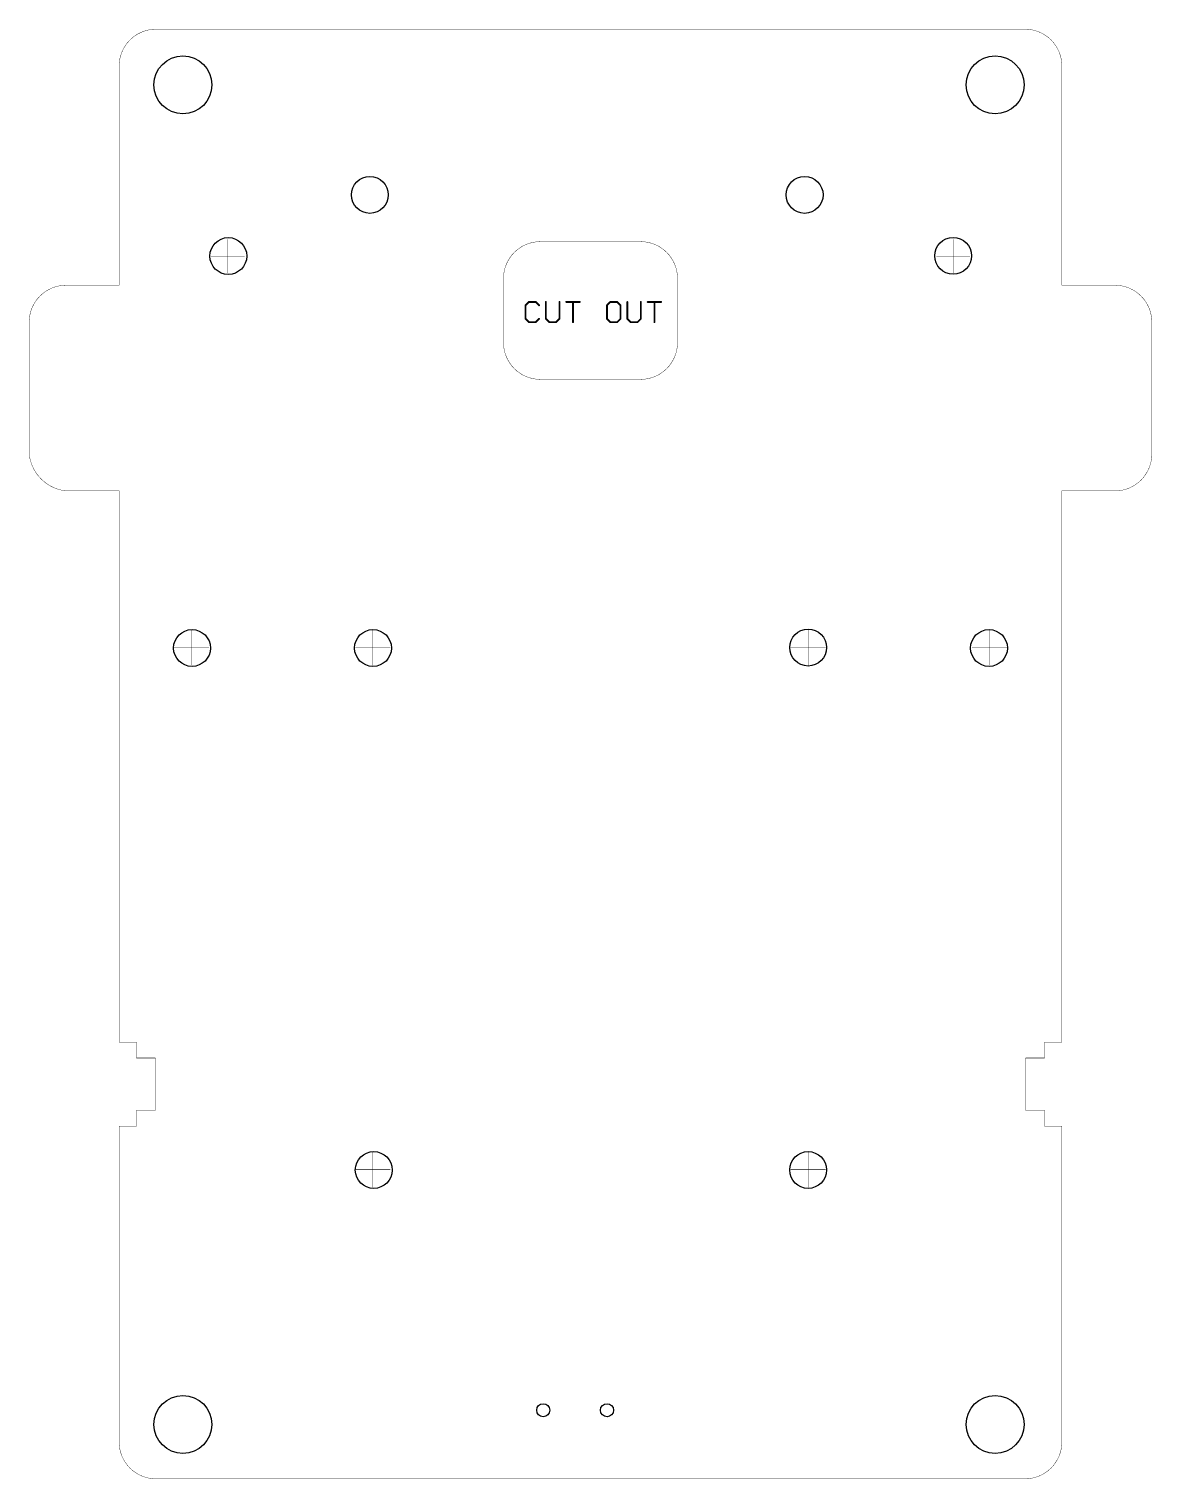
# Model space of a CAD drawing. Extents: x 1.4 to 78.8, y 3.9 to 103.9.
import ezdxf

# ---------------------------------------------------------------- set-up
doc = ezdxf.new("R2010")
doc.units = 0
doc.layers.add('20', color=7, linetype='CONTINUOUS')

msp = doc.modelspace()

# ---------------------------------------------------------------- linework, layer by layer
at = {"layer": '20'}
for points, const_width in [([(10.1412, 103.8386, 0.4142), (7.6012, 101.2828)], 0.025), ([(10.1412, 103.8449, 1), (10.1412, 103.8324)], 0.0125), ([(10.1412, 103.8324, 1), (10.1412, 103.8449)], 0.0125), ([(72.6014, 101.2986, 0.4142), (70.0614, 103.8386)], 0.025), ([(70.0614, 103.8449, 1), (70.0614, 103.8324)], 0.0125), ([(70.0614, 103.8324, 1), (70.0614, 103.8449)], 0.0125), ([(7.6074, 101.2828, 1), (7.5949, 101.2828)], 0.0125), ([(7.5949, 101.2828, 1), (7.6074, 101.2828)], 0.0125), ([(72.6076, 101.2986, 1), (72.5951, 101.2986)], 0.0125), ([(72.5951, 101.2986, 1), (72.6076, 101.2986)], 0.0125), ([(15.1078, 89.3381, 1), (15.0953, 89.3381)], 0.0125), ([(36.6411, 89.1884, 0.4142), (34.1011, 86.6484)], 0.025), ([(36.6411, 89.1946, 1), (36.6411, 89.1821)], 0.0125), ([(36.6411, 89.1821, 1), (36.6411, 89.1946)], 0.0125), ([(46.1013, 86.6484, 0.4142), (43.5613, 89.1884)], 0.025), ([(43.5613, 89.1946, 1), (43.5613, 89.1821)], 0.0125), ([(43.5613, 89.1821, 1), (43.5613, 89.1946)], 0.0125), ([(65.1074, 89.3381, 1), (65.0949, 89.3381)], 0.0125), ([(13.9515, 88.1944, 1), (13.9515, 88.1819)], 0.0125), ([(16.2515, 88.1819, 1), (16.2515, 88.1944)], 0.0125), ([(63.9512, 88.1944, 1), (63.9512, 88.1819)], 0.0125), ([(66.2512, 88.1819, 1), (66.2512, 88.1944)], 0.0125), ([(15.0953, 87.0381, 1), (15.1078, 87.0381)], 0.0125), ([(65.0949, 87.0381, 1), (65.1074, 87.0381)], 0.0125), ([(3.9415, 86.18, 0.4142), (1.4016, 83.64)], 0.025), ([(3.9415, 86.1862, 1), (3.9415, 86.1737)], 0.0125), ([(3.9415, 86.1737, 1), (3.9415, 86.1862)], 0.0125), ([(7.5953, 86.1801, 1), (7.6078, 86.1801)], 0.0125), ([(7.6015, 86.1739, 1), (7.6015, 86.1864)], 0.0125), ([(34.1074, 86.6484, 1), (34.0949, 86.6484)], 0.0125), ([(34.0949, 86.6484, 1), (34.1074, 86.6484)], 0.0125), ([(46.1076, 86.6484, 1), (46.0951, 86.6484)], 0.0125), ([(46.0951, 86.6484, 1), (46.1076, 86.6484)], 0.0125), ([(72.6014, 86.1864, 1), (72.6014, 86.1739)], 0.0125), ([(72.5951, 86.1801, 1), (72.6076, 86.1801)], 0.0125), ([(78.8011, 83.6401, 0.4142), (76.2611, 86.1801)], 0.025), ([(76.2611, 86.1864, 1), (76.2611, 86.1739)], 0.0125), ([(76.2611, 86.1739, 1), (76.2611, 86.1864)], 0.0125), ([(35.8565, 85.0594, 1), (35.8565, 84.9959)], 0.0635), ([(35.879, 85.0052, 1), (35.8341, 85.0501)], 0.0635), ([(36.345, 85.0501, 1), (36.3001, 85.0052)], 0.0635), ([(36.3226, 84.9959, 1), (36.3226, 85.0594)], 0.0635), ([(37.0585, 85.0277, 1), (36.995, 85.0277)], 0.0635), ([(37.9907, 85.0277, 1), (37.9272, 85.0277)], 0.0635), ([(38.4301, 85.0594, 1), (38.4301, 84.9959)], 0.0635), ([(38.9279, 85.0277, 1), (38.8644, 85.0277)], 0.0635), ([(39.3622, 84.9959, 1), (39.3622, 85.0594)], 0.0635), ([(41.4696, 85.0594, 1), (41.4696, 84.9959)], 0.0635), ([(41.4921, 85.0052, 1), (41.4472, 85.0501)], 0.0635), ([(41.9582, 85.0501, 1), (41.9133, 85.0052)], 0.0635), ([(41.9357, 84.9959, 1), (41.9357, 85.0594)], 0.0635), ([(42.6716, 85.0277, 1), (42.6081, 85.0277)], 0.0635), ([(43.6038, 85.0277, 1), (43.5403, 85.0277)], 0.0635), ([(44.0432, 85.0594, 1), (44.0432, 84.9959)], 0.0635), ([(44.541, 85.0277, 1), (44.4775, 85.0277)], 0.0635), ([(44.9753, 84.9959, 1), (44.9753, 85.0594)], 0.0635), ([(35.6553, 84.7947, 1), (35.5917, 84.7947)], 0.0635), ([(35.601, 84.8171, 1), (35.646, 84.7722)], 0.0635), ([(36.5332, 84.7722, 1), (36.5781, 84.8171)], 0.0635), ([(41.2684, 84.7947, 1), (41.2049, 84.7947)], 0.0635), ([(41.2142, 84.8171, 1), (41.2591, 84.7722)], 0.0635), ([(42.2005, 84.7947, 1), (42.137, 84.7947)], 0.0635), ([(42.1463, 84.7722, 1), (42.1912, 84.8171)], 0.0635), ([(1.4078, 83.64, 1), (1.3953, 83.64)], 0.0125), ([(1.3953, 83.64, 1), (1.4078, 83.64)], 0.0125), ([(35.646, 83.885, 1), (35.601, 83.8401)], 0.0635), ([(35.5917, 83.8625, 1), (35.6553, 83.8625)], 0.0635), ([(35.8565, 83.6613, 1), (35.8565, 83.5978)], 0.0635), ([(35.8341, 83.607, 1), (35.879, 83.652)], 0.0635), ([(36.3001, 83.652, 1), (36.345, 83.607)], 0.0635), ([(36.3226, 83.5978, 1), (36.3226, 83.6613)], 0.0635), ([(36.5781, 83.8401, 1), (36.5332, 83.885)], 0.0635), ([(36.995, 83.8625, 1), (37.0585, 83.8625)], 0.0635), ([(37.0492, 83.885, 1), (37.0043, 83.8401)], 0.0635), ([(37.2598, 83.6613, 1), (37.2598, 83.5978)], 0.0635), ([(37.2374, 83.607, 1), (37.2823, 83.652)], 0.0635), ([(37.7034, 83.652, 1), (37.7483, 83.607)], 0.0635), ([(37.7259, 83.5978, 1), (37.7259, 83.6613)], 0.0635), ([(37.9272, 83.8625, 1), (37.9907, 83.8625)], 0.0635), ([(37.9814, 83.8401, 1), (37.9365, 83.885)], 0.0635), ([(38.8644, 83.6295, 1), (38.9279, 83.6295)], 0.0635), ([(41.2049, 83.8625, 1), (41.2684, 83.8625)], 0.0635), ([(41.2591, 83.885, 1), (41.2142, 83.8401)], 0.0635), ([(41.4696, 83.6613, 1), (41.4696, 83.5978)], 0.0635), ([(41.4472, 83.607, 1), (41.4921, 83.652)], 0.0635), ([(41.9133, 83.652, 1), (41.9582, 83.607)], 0.0635), ([(41.9357, 83.5978, 1), (41.9357, 83.6613)], 0.0635), ([(42.137, 83.8625, 1), (42.2005, 83.8625)], 0.0635), ([(42.1912, 83.8401, 1), (42.1463, 83.885)], 0.0635), ([(42.6081, 83.8625, 1), (42.6716, 83.8625)], 0.0635), ([(42.6623, 83.885, 1), (42.6174, 83.8401)], 0.0635), ([(42.8729, 83.6613, 1), (42.8729, 83.5978)], 0.0635), ([(42.8505, 83.607, 1), (42.8954, 83.652)], 0.0635), ([(43.3165, 83.652, 1), (43.3614, 83.607)], 0.0635), ([(43.339, 83.5978, 1), (43.339, 83.6613)], 0.0635), ([(43.5403, 83.8625, 1), (43.6038, 83.8625)], 0.0635), ([(43.5945, 83.8401, 1), (43.5496, 83.885)], 0.0635), ([(44.4775, 83.6295, 1), (44.541, 83.6295)], 0.0635), ([(78.8073, 83.6401, 1), (78.7949, 83.6401)], 0.0125), ([(78.7949, 83.6401, 1), (78.8073, 83.6401)], 0.0125), ([(34.1011, 82.2279, 0.4142), (36.6411, 79.6879)], 0.025), ([(34.1074, 82.2279, 1), (34.0949, 82.2279)], 0.0125), ([(34.0949, 82.2279, 1), (34.1074, 82.2279)], 0.0125), ([(43.5613, 79.6879, 0.4142), (46.1013, 82.2279)], 0.025), ([(46.1076, 82.2279, 1), (46.0951, 82.2279)], 0.0125), ([(46.0951, 82.2279, 1), (46.1076, 82.2279)], 0.0125), ([(36.6411, 79.6942, 1), (36.6411, 79.6817)], 0.0125), ([(36.6411, 79.6817, 1), (36.6411, 79.6942)], 0.0125), ([(43.5613, 79.6942, 1), (43.5613, 79.6817)], 0.0125), ([(43.5613, 79.6817, 1), (43.5613, 79.6942)], 0.0125), ([(1.3953, 74.5365, 1), (1.4078, 74.5365)], 0.0125), ([(1.4016, 74.5365, 0.352), (3.9416, 71.9965)], 0.025), ([(1.4078, 74.5372, 1), (1.3954, 74.5358)], 0.0125), ([(76.2611, 71.9962, 0.4142), (78.8011, 74.5362)], 0.025), ([(78.8073, 74.5362, 1), (78.7949, 74.5362)], 0.0125), ([(78.7949, 74.5362, 1), (78.8073, 74.5362)], 0.0125), ([(3.9416, 72.0027, 1), (3.9416, 71.9902)], 0.0125), ([(3.9409, 71.9903, 1), (3.9423, 72.0027)], 0.0125), ([(7.6078, 71.9965, 1), (7.5953, 71.9965)], 0.0125), ([(7.6016, 71.9902, 1), (7.6015, 72.0027)], 0.0125), ([(72.6011, 72.0025, 1), (72.6011, 71.99)], 0.0125), ([(72.6074, 71.9962, 1), (72.5949, 71.9962)], 0.0125), ([(76.2611, 72.0025, 1), (76.2611, 71.99)], 0.0125), ([(76.2611, 71.99, 1), (76.2611, 72.0025)], 0.0125), ([(12.6078, 62.3883, 1), (12.5953, 62.3883)], 0.0125), ([(25.1077, 62.3883, 1), (25.0952, 62.3883)], 0.0125), ([(55.1075, 62.3883, 1), (55.095, 62.3883)], 0.0125), ([(67.6074, 62.3883, 1), (67.5949, 62.3883)], 0.0125), ([(11.4015, 61.1946, 1), (11.4015, 61.1821)], 0.0125), ([(13.8015, 61.1821, 1), (13.8015, 61.1946)], 0.0125), ([(23.9015, 61.1946, 1), (23.9015, 61.1821)], 0.0125), ([(26.3014, 61.1821, 1), (26.3014, 61.1946)], 0.0125), ([(53.9013, 61.1946, 1), (53.9013, 61.1821)], 0.0125), ([(56.3012, 61.1821, 1), (56.3012, 61.1946)], 0.0125), ([(66.4012, 61.1946, 1), (66.4012, 61.1821)], 0.0125), ([(68.8012, 61.1821, 1), (68.8012, 61.1946)], 0.0125), ([(12.5953, 59.9883, 1), (12.6078, 59.9883)], 0.0125), ([(25.0952, 59.9883, 1), (25.1077, 59.9883)], 0.0125), ([(55.095, 59.9883, 1), (55.1075, 59.9883)], 0.0125), ([(67.5949, 59.9883, 1), (67.6074, 59.9883)], 0.0125), ([(7.6018, 33.9947, 1), (7.6018, 33.9822)], 0.0125), ([(8.8076, 33.9885, 1), (8.7951, 33.9885)], 0.0125), ([(8.8013, 33.9822, 1), (8.8013, 33.9947)], 0.0125), ([(71.4012, 33.9947, 1), (71.4012, 33.9822)], 0.0125), ([(71.4074, 33.9885, 1), (71.3949, 33.9885)], 0.0125), ([(72.6011, 33.9822, 1), (72.6011, 33.9947)], 0.0125), ([(7.5956, 33.9885, 1), (7.608, 33.9885)], 0.0125), ([(72.5949, 33.9885, 1), (72.6074, 33.9885)], 0.0125), ([(8.8013, 32.8947, 1), (8.8013, 32.8822)], 0.0125), ([(8.7951, 32.8885, 1), (8.8076, 32.8885)], 0.0125), ([(10.1078, 32.8882, 1), (10.0953, 32.8882)], 0.0125), ([(10.1015, 32.882, 1), (10.1015, 32.8945)], 0.0125), ([(70.1012, 32.8947, 1), (70.1012, 32.8822)], 0.0125), ([(70.1074, 32.8885, 1), (70.0949, 32.8885)], 0.0125), ([(71.3949, 32.8885, 1), (71.4074, 32.8885)], 0.0125), ([(71.4012, 32.8822, 1), (71.4012, 32.8947)], 0.0125), ([(8.8078, 29.2883, 1), (8.7953, 29.2883)], 0.0125), ([(8.8015, 29.2945, 1), (8.8016, 29.282)], 0.0125), ([(10.0955, 29.2885, 1), (10.108, 29.2885)], 0.0125), ([(10.1018, 29.2823, 1), (10.1018, 29.2947)], 0.0125), ([(70.1012, 29.2948, 1), (70.1012, 29.2823)], 0.0125), ([(70.0949, 29.2885, 1), (70.1074, 29.2885)], 0.0125), ([(71.4074, 29.2885, 1), (71.3949, 29.2885)], 0.0125), ([(71.4012, 29.2823, 1), (71.4012, 29.2948)], 0.0125), ([(7.6018, 28.1948, 1), (7.6018, 28.1823)], 0.0125), ([(7.608, 28.1885, 1), (7.5956, 28.1885)], 0.0125), ([(8.7951, 28.1885, 1), (8.8075, 28.1885)], 0.0125), ([(8.8013, 28.1823, 1), (8.8013, 28.1948)], 0.0125), ([(71.4011, 28.1945, 1), (71.4012, 28.182)], 0.0125), ([(71.3949, 28.1883, 1), (71.4074, 28.1883)], 0.0125), ([(72.6071, 28.1885, 1), (72.5946, 28.1885)], 0.0125), ([(72.6009, 28.1823, 1), (72.6009, 28.1948)], 0.0125), ([(25.1077, 26.3885, 1), (25.0952, 26.3885)], 0.0125), ([(55.1075, 26.3885, 1), (55.095, 26.3885)], 0.0125), ([(23.9015, 25.1948, 1), (23.9015, 25.1823)], 0.0125), ([(26.3014, 25.1823, 1), (26.3014, 25.1948)], 0.0125), ([(53.9013, 25.1948, 1), (53.9013, 25.1823)], 0.0125), ([(56.3012, 25.1823, 1), (56.3012, 25.1948)], 0.0125), ([(25.0952, 23.9885, 1), (25.1077, 23.9885)], 0.0125), ([(55.095, 23.9885, 1), (55.1075, 23.9885)], 0.0125), ([(7.6012, 6.4032, 0.4136), (10.1412, 3.8684)], 0.025), ([(7.6075, 6.4032, 1), (7.595, 6.4032)], 0.0125), ([(7.595, 6.4032, 1), (7.6075, 6.4032)], 0.0125), ([(70.0609, 3.8684, 0.4142), (72.6009, 6.4084)], 0.025), ([(72.6071, 6.4084, 1), (72.5946, 6.4084)], 0.0125), ([(72.5946, 6.4084, 1), (72.6071, 6.4084)], 0.0125), ([(10.1412, 3.8746, 1), (10.1412, 3.8621)], 0.0125), ([(10.1412, 3.8621, 1), (10.1412, 3.8746)], 0.0125), ([(70.0609, 3.8746, 1), (70.0609, 3.8621)], 0.0125), ([(70.0609, 3.8621, 1), (70.0609, 3.8746)], 0.0125)]:
    msp.add_lwpolyline(points, format="xyb", dxfattribs=dict(at, const_width=const_width))
for points, const_width in [([(10.1412, 103.8386), (70.0614, 103.8386)], 0.025), ([(7.6015, 86.1801), (7.6012, 101.2828)], 0.025), ([(72.6014, 101.2986), (72.6014, 86.1801)], 0.025), ([(15.1015, 89.3381), (15.1015, 87.0381)], 0.025), ([(36.6411, 89.1884), (43.5613, 89.1884)], 0.025), ([(65.1012, 89.3381), (65.1012, 87.0381)], 0.025), ([(13.9515, 88.1881), (16.2515, 88.1881)], 0.025), ([(63.9512, 88.1881), (66.2512, 88.1881)], 0.025), ([(3.9415, 86.18), (7.6015, 86.1801)], 0.025), ([(34.1011, 82.2279), (34.1011, 86.6484)], 0.025), ([(46.1013, 86.6484), (46.1013, 82.2279)], 0.025), ([(72.6014, 86.1801), (76.2611, 86.1801)], 0.025), ([(35.8565, 85.0277), (35.6235, 84.7947)], 0.127), ([(36.3226, 85.0277), (35.8565, 85.0277)], 0.127), ([(36.5556, 84.7947), (36.3226, 85.0277)], 0.127), ([(37.0268, 85.0277), (37.0268, 83.8625)], 0.127), ([(37.9589, 83.8625), (37.9589, 85.0277)], 0.127), ([(38.4301, 85.0277), (39.3622, 85.0277)], 0.127), ([(38.8961, 83.6295), (38.8961, 85.0277)], 0.127), ([(41.4696, 85.0277), (41.2366, 84.7947)], 0.127), ([(41.9357, 85.0277), (41.4696, 85.0277)], 0.127), ([(42.1687, 84.7947), (41.9357, 85.0277)], 0.127), ([(42.6399, 85.0277), (42.6399, 83.8625)], 0.127), ([(43.572, 83.8625), (43.572, 85.0277)], 0.127), ([(44.0432, 85.0277), (44.9753, 85.0277)], 0.127), ([(44.5092, 83.6295), (44.5092, 85.0277)], 0.127), ([(35.6235, 84.7947), (35.6235, 83.8625)], 0.127), ([(41.2366, 84.7947), (41.2366, 83.8625)], 0.127), ([(42.1687, 83.8625), (42.1687, 84.7947)], 0.127), ([(1.4016, 74.5365), (1.4016, 83.64)], 0.025), ([(35.6235, 83.8625), (35.8565, 83.6295)], 0.127), ([(35.8565, 83.6295), (36.3226, 83.6295)], 0.127), ([(36.3226, 83.6295), (36.5556, 83.8625)], 0.127), ([(37.0268, 83.8625), (37.2598, 83.6295)], 0.127), ([(37.2598, 83.6295), (37.7259, 83.6295)], 0.127), ([(37.7259, 83.6295), (37.9589, 83.8625)], 0.127), ([(41.2366, 83.8625), (41.4696, 83.6295)], 0.127), ([(41.4696, 83.6295), (41.9357, 83.6295)], 0.127), ([(41.9357, 83.6295), (42.1687, 83.8625)], 0.127), ([(42.6399, 83.8625), (42.8729, 83.6295)], 0.127), ([(42.8729, 83.6295), (43.339, 83.6295)], 0.127), ([(43.339, 83.6295), (43.572, 83.8625)], 0.127), ([(78.8011, 83.6401), (78.8011, 74.5362)], 0.025), ([(43.5613, 79.6879), (36.6411, 79.6879)], 0.025), ([(7.6016, 71.9965), (3.9416, 71.9965)], 0.025), ([(7.6018, 33.9885), (7.6016, 71.9965)], 0.025), ([(76.2611, 71.9962), (72.6011, 71.9962)], 0.025), ([(72.6011, 71.9962), (72.6011, 33.9885)], 0.025), ([(12.6015, 62.3883), (12.6015, 59.9883)], 0.025), ([(25.1014, 62.3883), (25.1014, 59.9883)], 0.025), ([(55.1013, 62.3883), (55.1013, 59.9883)], 0.025), ([(67.6012, 62.3883), (67.6012, 59.9883)], 0.025), ([(11.4015, 61.1883), (13.8015, 61.1883)], 0.025), ([(23.9015, 61.1883), (26.3014, 61.1883)], 0.025), ([(53.9013, 61.1883), (56.3012, 61.1883)], 0.025), ([(66.4012, 61.1883), (68.8012, 61.1883)], 0.025), ([(8.8013, 33.9885), (7.6018, 33.9885)], 0.025), ([(8.8013, 32.8885), (8.8013, 33.9885)], 0.025), ([(72.6011, 33.9885), (71.4012, 33.9885)], 0.025), ([(71.4012, 33.9885), (71.4012, 32.8885)], 0.025), ([(10.1015, 32.8882), (8.8013, 32.8885)], 0.025), ([(10.1018, 29.2885), (10.1015, 32.8882)], 0.025), ([(71.4012, 32.8885), (70.1012, 32.8885)], 0.025), ([(70.1012, 32.8885), (70.1012, 29.2885)], 0.025), ([(8.8013, 28.1885), (8.8016, 29.2883)], 0.025), ([(8.8016, 29.2883), (10.1018, 29.2885)], 0.025), ([(70.1012, 29.2885), (71.4012, 29.2885)], 0.025), ([(71.4012, 29.2885), (71.4012, 28.1883)], 0.025), ([(7.6012, 6.4032), (7.6018, 28.1885)], 0.025), ([(7.6018, 28.1885), (8.8013, 28.1885)], 0.025), ([(71.4012, 28.1883), (72.6009, 28.1885)], 0.025), ([(72.6009, 28.1885), (72.6009, 6.4084)], 0.025), ([(25.1014, 26.3885), (25.1014, 23.9885)], 0.025), ([(55.1013, 26.3885), (55.1013, 23.9885)], 0.025), ([(23.9015, 25.1885), (26.3014, 25.1885)], 0.025), ([(53.9013, 25.1885), (56.3012, 25.1885)], 0.025), ([(70.0609, 3.8684), (10.1412, 3.8684)], 0.025)]:
    msp.add_lwpolyline(points, dxfattribs=dict(at, const_width=const_width))
for centre, radius in [((12, 100), 2), ((68, 100), 2), ((24.892, 92.4086), 1.27), ((54.864, 92.4086), 1.27), ((15.1308, 88.1939), 1.27), ((65.1027, 88.2117), 1.27), ((12.6289, 61.1632), 1.27), ((25.1054, 61.1632), 1.27), ((55.1053, 61.1911), 1.27), ((67.5767, 61.1632), 1.27), ((25.1562, 25.1638), 1.27), ((55.1053, 25.1663), 1.27), ((12, 7.62), 2), ((36.8398, 8.6004), 0.45), ((41.2398, 8.6004), 0.45), ((68, 7.62), 2)]:
    msp.add_circle(centre, radius, dxfattribs=at)

doc.saveas('drawing.dxf')
